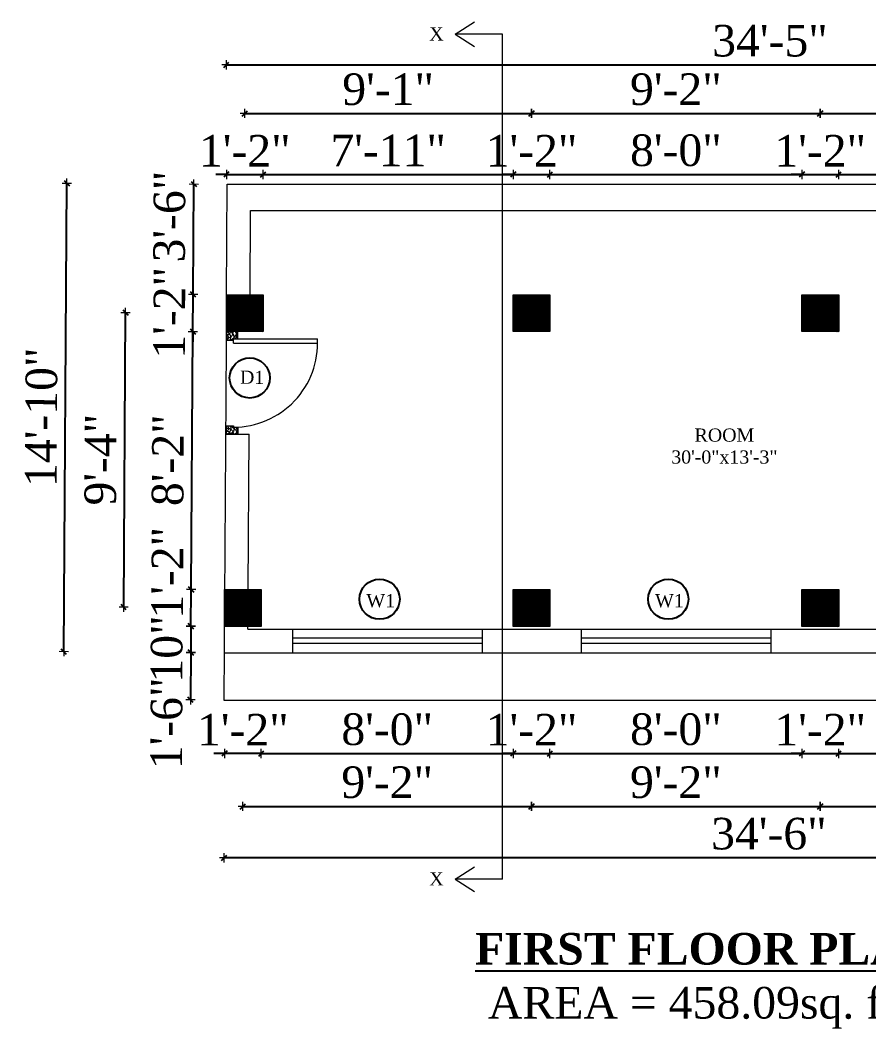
# Model space of a CAD drawing. Header units: inches. Extents: x 4069 to 291496, y -47643 to 12535.
# Drawn here: x 24898.2 to 25220.4, y 1336.8 to 1720 of the extents above; entities that cross this region are included whole.
import ezdxf

# ---------------------------------------------------------------- set-up
doc = ezdxf.new("R2010")
doc.units = ezdxf.units.IN
doc.header["$LTSCALE"] = 5
doc.header["$MEASUREMENT"] = 0
for name, color, linetype, lineweight in [('A-WALL', 7, 'Continuous', 9), ('Dimension', 7, 'Continuous', 18), ('DOOR', 62, 'Continuous', 0)]:
    doc.layers.add(name, color=color, linetype=linetype, lineweight=lineweight)
doc.layers.add('dim line', color=7, linetype='Continuous', lineweight=15, true_color=0xfab2b2)
doc.layers.add('TEXT', color=6, linetype='Continuous')
doc.layers.add('WALL', color=7, linetype='Continuous')
doc.styles.add('ordinary', font='times.ttf')
doc.dimstyles.new('Copy of 96', dxfattribs={"dimtxt": 7, "dimasz": 4, "dimexe": 0.5, "dimexo": 0.5, "dimgap": 3, "dimtad": 1, "dimdec": 1, "dimzin": 11, "dimdsep": 46, "dimlunit": 4, "dimtxsty": 'ordinary', "dimblk": 'OBLIQUE', "dimcen": 0.09, "dimse1": 1, "dimse2": 1, "dimclrt": 6, "dimazin": 0, "dimtfac": 1, "dimtdec": 1, "dimtix": 1, "dimtmove": 2, "dimatfit": 3, "dimldrblk": 'leader', "dimfxl": 0.5, "dimfxlon": 1, "dimtolj": 1, "dimtzin": 0, "dimarcsym": 0})
pattern_1 = [(45, (663.29118, 0), (-0.08838834765, 0.08838834765), [])]

# ---------------------------------------------------------------- blocks, each defined once
blk = doc.blocks.new('A$C27B36B59')
at = {"layer": 'DOOR'}
for p, q in [((0, 4), (0, 0)), ((2.5, 4), (0, 4)), ((2.5, 2.5), (2.5, 4)), ((0, 0), (3, 0)), ((3, 2.5), (2.5, 2.5)), ((3, 0), (3, 2.5))]:
    blk.add_line(p, q, dxfattribs=at)
for centre, radius, start, end in [((-1.4, -0.54), 4.75, 22.1411, 72.838), ((1.34, 2.09), 1.64, 45.138, 144.8948), ((2.21, 0.3), 2.49, 83.3149, 152.658), ((0.13, 0.37), 2.05, 349.4875, 93.6805), ((1.96, -0.47), 2.01, 58.7447, 166.495), ((-0.06, 0.32), 1.13, 343.542, 86.947), ((2.08, -0.4), 1.17, 38.2816, 160.1519)]:
    blk.add_arc(centre, radius, start, end, dxfattribs=at)
blk = doc.blocks.new('D2')
at = {"layer": 'DOOR'}
for p, q in [((74473.95, 24047.59), (74473.95, 24018.09)), ((74473.95, 24047.59), (74475.45, 24047.59)), ((74475.45, 24047.59), (74475.45, 24018.13))]:
    blk.add_line(p, q, dxfattribs=at)
blk.add_arc((74473.95, 24047.59), 29.5, 180, 272.9146, dxfattribs=at)
at = {"layer": 'DOOR', "xscale": -1, "rotation": 180}
blk.add_blockref('A$C27B36B59', (74441.95, 24050.09), dxfattribs=at)
at = {"layer": 'DOOR', "rotation": 180}
blk.add_blockref('A$C27B36B59', (74477.95, 24050.09), dxfattribs=at)
blk = doc.blocks.new('oblique')
at = {"color": 0, "lineweight": -2}
blk.add_line((0.25, 0.25), (-0.25, -0.25), dxfattribs=at)
at = {"layer": 'dim line', "lineweight": 9}
for p, q in [((-0.4375, 0), (0.4375, 0)), ((0, 0.4375), (0, -0.4375))]:
    blk.add_line(p, q, dxfattribs=at)
blk = doc.blocks.new('*D298')
at = {"layer": 'A-WALL', "color": 0, "lineweight": -2, "ltscale": 50, "transparency": 16777216}
for p, q in [((24975.75, 1441.48), (24971.75, 1441.48)), ((24989.75, 1441.48), (24975.75, 1441.48)), ((24989.75, 1441.48), (24993.75, 1441.48))]:
    blk.add_line(p, q, dxfattribs=at)
at = {"layer": 'Defpoints', "color": 0, "ltscale": 50, "transparency": 16777216}
for p in [(24975.75, 1489.72, -58.17), (24989.75, 1489.72, -58.17), (24975.75, 1441.48)]:
    blk.add_point(p, dxfattribs=at)
at = {"layer": 'A-WALL', "color": 0, "lineweight": -2, "ltscale": 50, "transparency": 16777216, "xscale": 4, "yscale": 4, "zscale": 4}
blk.add_blockref('oblique', (24975.75, 1441.48), dxfattribs=at)
at = {"layer": 'A-WALL', "color": 0, "lineweight": -2, "ltscale": 50, "transparency": 16777216, "xscale": 4, "yscale": 4, "zscale": 4, "rotation": 180}
blk.add_blockref('oblique', (24989.75, 1441.48), dxfattribs=at)
at = {"layer": 'A-WALL', "color": 6, "ltscale": 50, "transparency": 16777216, "insert": (24982.75, 1450.48), "char_height": 12, "attachment_point": 5, "style": 'ordinary'}
blk.add_mtext('\\A1;1\'-2"', dxfattribs=at)
blk = doc.blocks.new('_OBLIQUE')
at = {"color": 0, "linetype": 'ByBlock'}
blk.add_line((-0.5, -0.5), (0.5, 0.5), dxfattribs=at)
blk = doc.blocks.new('leader')
at = {"layer": 'Dimension'}
for p, q in [((0, -4.328), (0, 4.328)), ((-4.424, 0), (4.424, 0))]:
    blk.add_line(p, q, dxfattribs=at)
blk = doc.blocks.new('*D299')
at = {"layer": 'A-WALL', "color": 0, "lineweight": -2, "ltscale": 5, "transparency": 16777216}
blk.add_line((24989.75, 1441.48), (25085.37, 1441.48), dxfattribs=at)
at = {"layer": 'Defpoints', "color": 0, "ltscale": 5, "transparency": 16777216}
for p in [(24989.75, 1489.72, -58.17), (25085.37, 1489.72, -58.17), (25085.37, 1441.48)]:
    blk.add_point(p, dxfattribs=at)
at = {"layer": 'A-WALL', "color": 0, "lineweight": -2, "ltscale": 5, "transparency": 16777216, "xscale": 4, "yscale": 4, "zscale": 4, "rotation": 180}
blk.add_blockref('oblique', (24989.75, 1441.48), dxfattribs=at)
at = {"layer": 'A-WALL', "color": 0, "lineweight": -2, "ltscale": 5, "transparency": 16777216, "xscale": 4, "yscale": 4, "zscale": 4}
blk.add_blockref('oblique', (25085.37, 1441.48), dxfattribs=at)
at = {"layer": 'A-WALL', "color": 6, "ltscale": 5, "transparency": 16777216, "insert": (25037.56, 1450.58), "char_height": 12, "attachment_point": 5, "style": 'ordinary'}
blk.add_mtext('\\A1;8\'-0"', dxfattribs=at)
blk = doc.blocks.new('*D300')
at = {"layer": 'A-WALL', "color": 0, "lineweight": -2, "ltscale": 5, "transparency": 16777216}
for p, q in [((25085.37, 1441.48), (25081.37, 1441.48)), ((25085.37, 1441.48), (25099.37, 1441.48)), ((25099.37, 1441.48), (25103.37, 1441.48))]:
    blk.add_line(p, q, dxfattribs=at)
at = {"layer": 'Defpoints', "color": 0, "ltscale": 5, "transparency": 16777216}
for p in [(25085.37, 1489.72, -58.17), (25099.37, 1489.72, -58.17), (25099.37, 1441.48)]:
    blk.add_point(p, dxfattribs=at)
at = {"layer": 'A-WALL', "color": 0, "lineweight": -2, "ltscale": 5, "transparency": 16777216, "xscale": 4, "yscale": 4, "zscale": 4}
blk.add_blockref('oblique', (25085.37, 1441.48), dxfattribs=at)
at = {"layer": 'A-WALL', "color": 0, "lineweight": -2, "ltscale": 5, "transparency": 16777216, "xscale": 4, "yscale": 4, "zscale": 4, "rotation": 180}
blk.add_blockref('oblique', (25099.37, 1441.48), dxfattribs=at)
at = {"layer": 'A-WALL', "color": 6, "ltscale": 5, "transparency": 16777216, "insert": (25092.37, 1450.48), "char_height": 12, "attachment_point": 5, "style": 'ordinary'}
blk.add_mtext('\\A1;1\'-2"', dxfattribs=at)
blk = doc.blocks.new('*D301')
at = {"layer": 'A-WALL', "color": 0, "lineweight": -2, "ltscale": 5, "transparency": 16777216}
blk.add_line((25099.37, 1441.48), (25194.99, 1441.48), dxfattribs=at)
at = {"layer": 'Defpoints', "color": 0, "ltscale": 5, "transparency": 16777216}
for p in [(25099.37, 1489.72, -58.17), (25194.99, 1489.72, -58.17), (25194.99, 1441.48)]:
    blk.add_point(p, dxfattribs=at)
at = {"layer": 'A-WALL', "color": 0, "lineweight": -2, "ltscale": 5, "transparency": 16777216, "xscale": 4, "yscale": 4, "zscale": 4, "rotation": 180}
blk.add_blockref('oblique', (25099.37, 1441.48), dxfattribs=at)
at = {"layer": 'A-WALL', "color": 0, "lineweight": -2, "ltscale": 5, "transparency": 16777216, "xscale": 4, "yscale": 4, "zscale": 4}
blk.add_blockref('oblique', (25194.99, 1441.48), dxfattribs=at)
at = {"layer": 'A-WALL', "color": 6, "ltscale": 5, "transparency": 16777216, "insert": (25147.18, 1450.58), "char_height": 12, "attachment_point": 5, "style": 'ordinary'}
blk.add_mtext('\\A1;8\'-0"', dxfattribs=at)
blk = doc.blocks.new('*D302')
at = {"layer": 'A-WALL', "color": 0, "lineweight": -2, "ltscale": 5, "transparency": 16777216}
for p, q in [((25194.99, 1441.48), (25190.99, 1441.48)), ((25194.99, 1441.48), (25208.99, 1441.48)), ((25208.99, 1441.48), (25212.99, 1441.48))]:
    blk.add_line(p, q, dxfattribs=at)
at = {"layer": 'Defpoints', "color": 0, "ltscale": 5, "transparency": 16777216}
for p in [(25194.99, 1489.72, -58.17), (25208.99, 1489.72, -58.17), (25208.99, 1441.48)]:
    blk.add_point(p, dxfattribs=at)
at = {"layer": 'A-WALL', "color": 0, "lineweight": -2, "ltscale": 5, "transparency": 16777216, "xscale": 4, "yscale": 4, "zscale": 4}
blk.add_blockref('oblique', (25194.99, 1441.48), dxfattribs=at)
at = {"layer": 'A-WALL', "color": 0, "lineweight": -2, "ltscale": 5, "transparency": 16777216, "xscale": 4, "yscale": 4, "zscale": 4, "rotation": 180}
blk.add_blockref('oblique', (25208.99, 1441.48), dxfattribs=at)
at = {"layer": 'A-WALL', "color": 6, "ltscale": 5, "transparency": 16777216, "insert": (25201.99, 1450.48), "char_height": 12, "attachment_point": 5, "style": 'ordinary'}
blk.add_mtext('\\A1;1\'-2"', dxfattribs=at)
blk = doc.blocks.new('*D303')
at = {"layer": 'A-WALL', "color": 0, "lineweight": -2, "ltscale": 5, "transparency": 16777216}
blk.add_line((25208.99, 1441.48), (25304.99, 1441.48), dxfattribs=at)
at = {"layer": 'Defpoints', "color": 0, "ltscale": 5, "transparency": 16777216}
for p in [(25208.99, 1489.72, -58.17), (25304.99, 1489.72), (25304.99, 1441.48)]:
    blk.add_point(p, dxfattribs=at)
at = {"layer": 'A-WALL', "color": 0, "lineweight": -2, "ltscale": 5, "transparency": 16777216, "xscale": 4, "yscale": 4, "zscale": 4, "rotation": 180}
blk.add_blockref('oblique', (25208.99, 1441.48), dxfattribs=at)
at = {"layer": 'A-WALL', "color": 0, "lineweight": -2, "ltscale": 5, "transparency": 16777216, "xscale": 4, "yscale": 4, "zscale": 4}
blk.add_blockref('oblique', (25304.99, 1441.48), dxfattribs=at)
at = {"layer": 'A-WALL', "color": 6, "ltscale": 5, "transparency": 16777216, "insert": (25256.99, 1450.58), "char_height": 12, "attachment_point": 5, "style": 'ordinary'}
blk.add_mtext('\\A1;8\'-0"', dxfattribs=at)
blk = doc.blocks.new('*D292')
at = {"layer": 'A-WALL', "color": 0, "lineweight": -2, "ltscale": 5, "transparency": 16777216}
blk.add_line((24982.75, 1421.35), (25092.37, 1421.35), dxfattribs=at)
at = {"layer": 'Defpoints', "color": 0, "ltscale": 5, "transparency": 16777216}
for p in [(24982.75, 1496.72, -58.17), (25092.37, 1496.72, -58.17), (25092.37, 1421.35)]:
    blk.add_point(p, dxfattribs=at)
at = {"layer": 'A-WALL', "color": 0, "lineweight": -2, "ltscale": 5, "transparency": 16777216, "xscale": 4, "yscale": 4, "zscale": 4, "rotation": 180}
blk.add_blockref('oblique', (24982.75, 1421.35), dxfattribs=at)
at = {"layer": 'A-WALL', "color": 0, "lineweight": -2, "ltscale": 5, "transparency": 16777216, "xscale": 4, "yscale": 4, "zscale": 4}
blk.add_blockref('oblique', (25092.37, 1421.35), dxfattribs=at)
at = {"layer": 'A-WALL', "color": 6, "ltscale": 5, "transparency": 16777216, "insert": (25037.56, 1430.47), "char_height": 12, "attachment_point": 5, "style": 'ordinary'}
blk.add_mtext('\\A1;9\'-2"', dxfattribs=at)
blk = doc.blocks.new('*D305')
at = {"layer": 'A-WALL', "color": 0, "lineweight": -2, "ltscale": 5, "transparency": 16777216}
blk.add_line((25092.37, 1421.35), (25201.99, 1421.35), dxfattribs=at)
at = {"layer": 'Defpoints', "color": 0, "ltscale": 5, "transparency": 16777216}
for p in [(25092.37, 1496.72, -58.17), (25201.99, 1496.72, -58.17), (25201.99, 1421.35)]:
    blk.add_point(p, dxfattribs=at)
at = {"layer": 'A-WALL', "color": 0, "lineweight": -2, "ltscale": 5, "transparency": 16777216, "xscale": 4, "yscale": 4, "zscale": 4, "rotation": 180}
blk.add_blockref('oblique', (25092.37, 1421.35), dxfattribs=at)
at = {"layer": 'A-WALL', "color": 0, "lineweight": -2, "ltscale": 5, "transparency": 16777216, "xscale": 4, "yscale": 4, "zscale": 4}
blk.add_blockref('oblique', (25201.99, 1421.35), dxfattribs=at)
at = {"layer": 'A-WALL', "color": 6, "ltscale": 5, "transparency": 16777216, "insert": (25147.18, 1430.47), "char_height": 12, "attachment_point": 5, "style": 'ordinary'}
blk.add_mtext('\\A1;9\'-2"', dxfattribs=at)
blk = doc.blocks.new('*D306')
at = {"layer": 'A-WALL', "color": 0, "lineweight": -2, "ltscale": 5, "transparency": 16777216}
blk.add_line((25201.99, 1421.35), (25311.99, 1421.35), dxfattribs=at)
at = {"layer": 'Defpoints', "color": 0, "ltscale": 5, "transparency": 16777216}
for p in [(25201.99, 1496.72, -58.17), (25311.99, 1496.72, -58.17), (25311.99, 1421.35)]:
    blk.add_point(p, dxfattribs=at)
at = {"layer": 'A-WALL', "color": 0, "lineweight": -2, "ltscale": 5, "transparency": 16777216, "xscale": 4, "yscale": 4, "zscale": 4, "rotation": 180}
blk.add_blockref('oblique', (25201.99, 1421.35), dxfattribs=at)
at = {"layer": 'A-WALL', "color": 0, "lineweight": -2, "ltscale": 5, "transparency": 16777216, "xscale": 4, "yscale": 4, "zscale": 4}
blk.add_blockref('oblique', (25311.99, 1421.35), dxfattribs=at)
at = {"layer": 'A-WALL', "color": 6, "ltscale": 5, "transparency": 16777216, "insert": (25256.99, 1430.47), "char_height": 12, "attachment_point": 5, "style": 'ordinary'}
blk.add_mtext('\\A1;9\'-2"', dxfattribs=at)
blk = doc.blocks.new('*D307')
at = {"layer": 'A-WALL', "color": 0, "lineweight": -2, "ltscale": 5, "transparency": 16777216}
blk.add_line((25389.33, 1401.81), (24975.66, 1401.81), dxfattribs=at)
at = {"layer": 'Defpoints', "color": 0, "ltscale": 5, "transparency": 16777216}
for p in [(25389.33, 1600.06, -58), (24975.66, 1489.72, -58.17), (24975.66, 1401.81)]:
    blk.add_point(p, dxfattribs=at)
at = {"layer": 'A-WALL', "color": 0, "lineweight": -2, "ltscale": 5, "transparency": 16777216, "xscale": 4, "yscale": 4, "zscale": 4, "rotation": 180}
blk.add_blockref('oblique', (24975.66, 1401.81), dxfattribs=at)
at = {"layer": 'A-WALL', "color": 0, "lineweight": -2, "ltscale": 5, "transparency": 16777216, "xscale": 4, "yscale": 4, "zscale": 4}
blk.add_blockref('oblique', (25389.33, 1401.81), dxfattribs=at)
at = {"layer": 'A-WALL', "color": 6, "ltscale": 5, "transparency": 16777216, "insert": (25182.49, 1410.92), "char_height": 12, "attachment_point": 5, "style": 'ordinary'}
blk.add_mtext('\\A1;34\'-6"', dxfattribs=at)
blk = doc.blocks.new('*D309')
at = {"layer": 'A-WALL', "color": 0, "lineweight": -2, "ltscale": 50, "transparency": 16777216}
for p, q in [((24976.48, 1661.43), (24972.48, 1661.43)), ((24976.48, 1661.43), (24990.48, 1661.43)), ((24990.48, 1661.43), (24994.48, 1661.43))]:
    blk.add_line(p, q, dxfattribs=at)
at = {"layer": 'Defpoints', "color": 0, "ltscale": 50, "transparency": 16777216}
for p in [(24990.48, 1661.43), (24976.48, 1615.72, -58.17), (24990.48, 1615.72, -58.17)]:
    blk.add_point(p, dxfattribs=at)
at = {"layer": 'A-WALL', "color": 0, "lineweight": -2, "ltscale": 50, "transparency": 16777216, "xscale": 4, "yscale": 4, "zscale": 4}
blk.add_blockref('oblique', (24976.48, 1661.43), dxfattribs=at)
at = {"layer": 'A-WALL', "color": 0, "lineweight": -2, "ltscale": 50, "transparency": 16777216, "xscale": 4, "yscale": 4, "zscale": 4, "rotation": 180}
blk.add_blockref('oblique', (24990.48, 1661.43), dxfattribs=at)
at = {"layer": 'A-WALL', "color": 6, "ltscale": 50, "transparency": 16777216, "insert": (24983.48, 1670.43), "char_height": 12, "attachment_point": 5, "style": 'ordinary'}
blk.add_mtext('\\A1;1\'-2"', dxfattribs=at)
blk = doc.blocks.new('*D310')
at = {"layer": 'A-WALL', "color": 0, "lineweight": -2, "ltscale": 5, "transparency": 16777216}
blk.add_line((24990.48, 1661.43), (25085.37, 1661.43), dxfattribs=at)
at = {"layer": 'Defpoints', "color": 0, "ltscale": 5, "transparency": 16777216}
for p in [(25085.37, 1661.43), (24990.48, 1615.72, -58.17), (25085.37, 1615.72, -58.17)]:
    blk.add_point(p, dxfattribs=at)
at = {"layer": 'A-WALL', "color": 0, "lineweight": -2, "ltscale": 5, "transparency": 16777216, "xscale": 4, "yscale": 4, "zscale": 4, "rotation": 180}
blk.add_blockref('oblique', (24990.48, 1661.43), dxfattribs=at)
at = {"layer": 'A-WALL', "color": 0, "lineweight": -2, "ltscale": 5, "transparency": 16777216, "xscale": 4, "yscale": 4, "zscale": 4}
blk.add_blockref('oblique', (25085.37, 1661.43), dxfattribs=at)
at = {"layer": 'A-WALL', "color": 6, "ltscale": 5, "transparency": 16777216, "insert": (25037.92, 1670.55), "char_height": 12, "attachment_point": 5, "style": 'ordinary'}
blk.add_mtext('\\A1;7\'-11"', dxfattribs=at)
blk = doc.blocks.new('*D311')
at = {"layer": 'A-WALL', "color": 0, "lineweight": -2, "ltscale": 5, "transparency": 16777216}
for p, q in [((25085.37, 1661.43), (25081.37, 1661.43)), ((25085.37, 1661.43), (25099.37, 1661.43)), ((25099.37, 1661.43), (25103.37, 1661.43))]:
    blk.add_line(p, q, dxfattribs=at)
at = {"layer": 'Defpoints', "color": 0, "ltscale": 5, "transparency": 16777216}
for p in [(25099.37, 1661.43), (25085.37, 1615.72, -58.17), (25099.37, 1615.72, -58.17)]:
    blk.add_point(p, dxfattribs=at)
at = {"layer": 'A-WALL', "color": 0, "lineweight": -2, "ltscale": 5, "transparency": 16777216, "xscale": 4, "yscale": 4, "zscale": 4}
blk.add_blockref('oblique', (25085.37, 1661.43), dxfattribs=at)
at = {"layer": 'A-WALL', "color": 0, "lineweight": -2, "ltscale": 5, "transparency": 16777216, "xscale": 4, "yscale": 4, "zscale": 4, "rotation": 180}
blk.add_blockref('oblique', (25099.37, 1661.43), dxfattribs=at)
at = {"layer": 'A-WALL', "color": 6, "ltscale": 5, "transparency": 16777216, "insert": (25092.37, 1670.43), "char_height": 12, "attachment_point": 5, "style": 'ordinary'}
blk.add_mtext('\\A1;1\'-2"', dxfattribs=at)
blk = doc.blocks.new('*D312')
at = {"layer": 'A-WALL', "color": 0, "lineweight": -2, "ltscale": 5, "transparency": 16777216}
blk.add_line((25099.37, 1661.43), (25194.99, 1661.43), dxfattribs=at)
at = {"layer": 'Defpoints', "color": 0, "ltscale": 5, "transparency": 16777216}
for p in [(25194.99, 1661.43), (25099.37, 1615.72, -58.17), (25194.99, 1615.72, -58.17)]:
    blk.add_point(p, dxfattribs=at)
at = {"layer": 'A-WALL', "color": 0, "lineweight": -2, "ltscale": 5, "transparency": 16777216, "xscale": 4, "yscale": 4, "zscale": 4, "rotation": 180}
blk.add_blockref('oblique', (25099.37, 1661.43), dxfattribs=at)
at = {"layer": 'A-WALL', "color": 0, "lineweight": -2, "ltscale": 5, "transparency": 16777216, "xscale": 4, "yscale": 4, "zscale": 4}
blk.add_blockref('oblique', (25194.99, 1661.43), dxfattribs=at)
at = {"layer": 'A-WALL', "color": 6, "ltscale": 5, "transparency": 16777216, "insert": (25147.18, 1670.53), "char_height": 12, "attachment_point": 5, "style": 'ordinary'}
blk.add_mtext('\\A1;8\'-0"', dxfattribs=at)
blk = doc.blocks.new('*D313')
at = {"layer": 'A-WALL', "color": 0, "lineweight": -2, "ltscale": 5, "transparency": 16777216}
for p, q in [((25194.99, 1661.43), (25190.99, 1661.43)), ((25194.99, 1661.43), (25208.99, 1661.43)), ((25208.99, 1661.43), (25212.99, 1661.43))]:
    blk.add_line(p, q, dxfattribs=at)
at = {"layer": 'Defpoints', "color": 0, "ltscale": 5, "transparency": 16777216}
for p in [(25208.99, 1661.43), (25194.99, 1615.72, -58.17), (25208.99, 1615.72, -58.17)]:
    blk.add_point(p, dxfattribs=at)
at = {"layer": 'A-WALL', "color": 0, "lineweight": -2, "ltscale": 5, "transparency": 16777216, "xscale": 4, "yscale": 4, "zscale": 4}
blk.add_blockref('oblique', (25194.99, 1661.43), dxfattribs=at)
at = {"layer": 'A-WALL', "color": 0, "lineweight": -2, "ltscale": 5, "transparency": 16777216, "xscale": 4, "yscale": 4, "zscale": 4, "rotation": 180}
blk.add_blockref('oblique', (25208.99, 1661.43), dxfattribs=at)
at = {"layer": 'A-WALL', "color": 6, "ltscale": 5, "transparency": 16777216, "insert": (25201.99, 1670.43), "char_height": 12, "attachment_point": 5, "style": 'ordinary'}
blk.add_mtext('\\A1;1\'-2"', dxfattribs=at)
blk = doc.blocks.new('*D314')
at = {"layer": 'A-WALL', "color": 0, "lineweight": -2, "ltscale": 5, "transparency": 16777216}
blk.add_line((25208.99, 1661.43), (25347.44, 1661.43), dxfattribs=at)
at = {"layer": 'Defpoints', "color": 0, "ltscale": 5, "transparency": 16777216}
for p in [(25347.44, 1661.43), (25208.99, 1615.72, -58.17), (25347.44, 1615.72, -58.17)]:
    blk.add_point(p, dxfattribs=at)
at = {"layer": 'A-WALL', "color": 0, "lineweight": -2, "ltscale": 5, "transparency": 16777216, "xscale": 4, "yscale": 4, "zscale": 4, "rotation": 180}
blk.add_blockref('oblique', (25208.99, 1661.43), dxfattribs=at)
at = {"layer": 'A-WALL', "color": 0, "lineweight": -2, "ltscale": 5, "transparency": 16777216, "xscale": 4, "yscale": 4, "zscale": 4}
blk.add_blockref('oblique', (25347.44, 1661.43), dxfattribs=at)
at = {"layer": 'A-WALL', "color": 6, "ltscale": 5, "transparency": 16777216, "insert": (25278.22, 1670.53), "char_height": 12, "attachment_point": 5, "style": 'ordinary'}
blk.add_mtext('\\A1;11\'-6"', dxfattribs=at)
blk = doc.blocks.new('*D296')
at = {"layer": 'A-WALL', "color": 0, "lineweight": -2, "ltscale": 5, "transparency": 16777216}
blk.add_line((24983.48, 1684.62), (25092.37, 1684.62), dxfattribs=at)
at = {"layer": 'Defpoints', "color": 0, "ltscale": 5, "transparency": 16777216}
for p in [(25092.37, 1684.62), (24983.48, 1608.72, -58.17), (25092.37, 1608.72, -58.17)]:
    blk.add_point(p, dxfattribs=at)
at = {"layer": 'A-WALL', "color": 0, "lineweight": -2, "ltscale": 5, "transparency": 16777216, "xscale": 4, "yscale": 4, "zscale": 4, "rotation": 180}
blk.add_blockref('oblique', (24983.48, 1684.62), dxfattribs=at)
at = {"layer": 'A-WALL', "color": 0, "lineweight": -2, "ltscale": 5, "transparency": 16777216, "xscale": 4, "yscale": 4, "zscale": 4}
blk.add_blockref('oblique', (25092.37, 1684.62), dxfattribs=at)
at = {"layer": 'A-WALL', "color": 6, "ltscale": 5, "transparency": 16777216, "insert": (25037.92, 1693.74), "char_height": 12, "attachment_point": 5, "style": 'ordinary'}
blk.add_mtext('\\A1;9\'-1"', dxfattribs=at)
blk = doc.blocks.new('*D316')
at = {"layer": 'A-WALL', "color": 0, "lineweight": -2, "ltscale": 5, "transparency": 16777216}
blk.add_line((25092.37, 1684.62), (25201.99, 1684.62), dxfattribs=at)
at = {"layer": 'Defpoints', "color": 0, "ltscale": 5, "transparency": 16777216}
for p in [(25201.99, 1684.62), (25092.37, 1608.72, -58.17), (25201.99, 1608.72, -58.17)]:
    blk.add_point(p, dxfattribs=at)
at = {"layer": 'A-WALL', "color": 0, "lineweight": -2, "ltscale": 5, "transparency": 16777216, "xscale": 4, "yscale": 4, "zscale": 4, "rotation": 180}
blk.add_blockref('oblique', (25092.37, 1684.62), dxfattribs=at)
at = {"layer": 'A-WALL', "color": 0, "lineweight": -2, "ltscale": 5, "transparency": 16777216, "xscale": 4, "yscale": 4, "zscale": 4}
blk.add_blockref('oblique', (25201.99, 1684.62), dxfattribs=at)
at = {"layer": 'A-WALL', "color": 6, "ltscale": 5, "transparency": 16777216, "insert": (25147.18, 1693.74), "char_height": 12, "attachment_point": 5, "style": 'ordinary'}
blk.add_mtext('\\A1;9\'-2"', dxfattribs=at)
blk = doc.blocks.new('*D317')
at = {"layer": 'A-WALL', "color": 0, "lineweight": -2, "ltscale": 5, "transparency": 16777216}
blk.add_line((25201.99, 1684.62), (25354.44, 1684.62), dxfattribs=at)
at = {"layer": 'Defpoints', "color": 0, "ltscale": 5, "transparency": 16777216}
for p in [(25354.44, 1684.62), (25201.99, 1608.72, -58.17), (25354.44, 1608.72, -58.17)]:
    blk.add_point(p, dxfattribs=at)
at = {"layer": 'A-WALL', "color": 0, "lineweight": -2, "ltscale": 5, "transparency": 16777216, "xscale": 4, "yscale": 4, "zscale": 4, "rotation": 180}
blk.add_blockref('oblique', (25201.99, 1684.62), dxfattribs=at)
at = {"layer": 'A-WALL', "color": 0, "lineweight": -2, "ltscale": 5, "transparency": 16777216, "xscale": 4, "yscale": 4, "zscale": 4}
blk.add_blockref('oblique', (25354.44, 1684.62), dxfattribs=at)
at = {"layer": 'A-WALL', "color": 6, "ltscale": 5, "transparency": 16777216, "insert": (25278.22, 1693.73), "char_height": 12, "attachment_point": 5, "style": 'ordinary'}
blk.add_mtext('\\A1;12\'-8"', dxfattribs=at)
blk = doc.blocks.new('*D318')
at = {"layer": 'A-WALL', "color": 0, "lineweight": -2, "ltscale": 5, "transparency": 16777216}
blk.add_line((24976.48, 1703.06), (25389.33, 1703.06), dxfattribs=at)
at = {"layer": 'Defpoints', "color": 0, "ltscale": 5, "transparency": 16777216}
for p in [(25389.33, 1703.06), (24976.48, 1615.72, -58.17), (25389.33, 1600.06, -58)]:
    blk.add_point(p, dxfattribs=at)
at = {"layer": 'A-WALL', "color": 0, "lineweight": -2, "ltscale": 5, "transparency": 16777216, "xscale": 4, "yscale": 4, "zscale": 4, "rotation": 180}
blk.add_blockref('oblique', (24976.48, 1703.06), dxfattribs=at)
at = {"layer": 'A-WALL', "color": 0, "lineweight": -2, "ltscale": 5, "transparency": 16777216, "xscale": 4, "yscale": 4, "zscale": 4}
blk.add_blockref('oblique', (25389.33, 1703.06), dxfattribs=at)
at = {"layer": 'A-WALL', "color": 6, "ltscale": 5, "transparency": 16777216, "insert": (25182.9, 1712.16), "char_height": 12, "attachment_point": 5, "style": 'ordinary'}
blk.add_mtext('\\A1;34\'-5"', dxfattribs=at)
blk = doc.blocks.new('*D297')
at = {"layer": 'A-WALL', "color": 0, "lineweight": -2, "ltscale": 50, "transparency": 16777216}
blk.add_line((24963.03, 1489.8), (24963.12, 1503.8), dxfattribs=at)
at = {"layer": 'Defpoints', "color": 0, "ltscale": 50, "transparency": 16777216}
for p in [(24963.12, 1503.8), (24975.75, 1503.72, -58.17), (24975.66, 1489.72, -58.17)]:
    blk.add_point(p, dxfattribs=at)
at = {"layer": 'A-WALL', "color": 0, "lineweight": -2, "ltscale": 50, "transparency": 16777216, "xscale": 4, "yscale": 4, "zscale": 4}
for p, rotation in [((24963.12, 1503.8), 89.6259071472328), ((24963.03, 1489.8), 269.6259071472328)]:
    blk.add_blockref('oblique', p, dxfattribs=dict(at, rotation=rotation))
at = {"layer": 'A-WALL', "color": 6, "ltscale": 50, "transparency": 16777216, "insert": (24954.08, 1510.1), "char_height": 12, "attachment_point": 5, "rotation": 89.6259, "style": 'ordinary'}
blk.add_mtext('\\A1;1\'-2"', dxfattribs=at)
blk = doc.blocks.new('*D293')
at = {"layer": 'A-WALL', "color": 0, "lineweight": -2, "ltscale": 5, "transparency": 16777216}
blk.add_line((24963.12, 1503.8), (24963.76, 1601.8), dxfattribs=at)
at = {"layer": 'Defpoints', "color": 0, "ltscale": 5, "transparency": 16777216}
for p in [(24963.76, 1601.8), (24976.48, 1601.72, -58.17), (24975.75, 1503.72, -58.17)]:
    blk.add_point(p, dxfattribs=at)
at = {"layer": 'A-WALL', "color": 0, "lineweight": -2, "ltscale": 5, "transparency": 16777216, "xscale": 4, "yscale": 4, "zscale": 4}
for p, rotation in [((24963.76, 1601.8), 89.62590714723383), ((24963.12, 1503.8), 269.6259071472338)]:
    blk.add_blockref('oblique', p, dxfattribs=dict(at, rotation=rotation))
at = {"layer": 'A-WALL', "color": 6, "ltscale": 5, "transparency": 16777216, "insert": (24954.34, 1552.86), "char_height": 12, "attachment_point": 5, "rotation": 89.6259, "style": 'ordinary'}
blk.add_mtext('\\A1;8\'-2"', dxfattribs=at)
blk = doc.blocks.new('*D308')
at = {"layer": 'A-WALL', "color": 0, "lineweight": -2, "ltscale": 5, "transparency": 16777216}
for p, q in [((24963.85, 1615.8), (24963.88, 1619.8)), ((24963.76, 1601.8), (24963.85, 1615.8)), ((24963.76, 1601.8), (24963.74, 1597.8))]:
    blk.add_line(p, q, dxfattribs=at)
at = {"layer": 'Defpoints', "color": 0, "ltscale": 5, "transparency": 16777216}
for p in [(24963.85, 1615.8), (24976.48, 1615.72, -58.17), (24976.48, 1601.72, -58.17)]:
    blk.add_point(p, dxfattribs=at)
at = {"layer": 'A-WALL', "color": 0, "lineweight": -2, "ltscale": 5, "transparency": 16777216, "xscale": 4, "yscale": 4, "zscale": 4}
for p, rotation in [((24963.85, 1615.8), 269.6259071472338), ((24963.76, 1601.8), 89.62590714723383)]:
    blk.add_blockref('oblique', p, dxfattribs=dict(at, rotation=rotation))
at = {"layer": 'A-WALL', "color": 6, "ltscale": 5, "transparency": 16777216, "insert": (24954.81, 1608.86), "char_height": 12, "attachment_point": 5, "rotation": 89.6259, "style": 'ordinary'}
blk.add_mtext('\\A1;1\'-2"', dxfattribs=at)
blk = doc.blocks.new('*D294')
at = {"layer": 'A-WALL', "color": 0, "lineweight": -2, "ltscale": 5, "transparency": 16777216}
blk.add_line((24937.49, 1497.02), (24938.22, 1609.02), dxfattribs=at)
at = {"layer": 'Defpoints', "color": 0, "ltscale": 5, "transparency": 16777216}
for p in [(24938.22, 1609.02), (24983.48, 1608.72, -58.17), (24982.75, 1496.72, -58.17)]:
    blk.add_point(p, dxfattribs=at)
at = {"layer": 'A-WALL', "color": 0, "lineweight": -2, "ltscale": 5, "transparency": 16777216, "xscale": 4, "yscale": 4, "zscale": 4}
for p, rotation in [((24938.22, 1609.02), 89.62590714723383), ((24937.49, 1497.02), 269.6259071472338)]:
    blk.add_blockref('oblique', p, dxfattribs=dict(at, rotation=rotation))
at = {"layer": 'A-WALL', "color": 6, "ltscale": 5, "transparency": 16777216, "insert": (24928.74, 1553.08), "char_height": 12, "attachment_point": 5, "rotation": 89.6259, "style": 'ordinary'}
blk.add_mtext('\\A1;9\'-4"', dxfattribs=at)
blk = doc.blocks.new('*D295')
at = {"layer": 'A-WALL', "color": 0, "lineweight": -2, "ltscale": 5, "transparency": 16777216}
blk.add_line((24914.77, 1480.12), (24915.93, 1658.12), dxfattribs=at)
at = {"layer": 'Defpoints', "color": 0, "ltscale": 5, "transparency": 16777216}
for p in [(24915.93, 1658.12), (24976.75, 1657.72, -58.17), (24975.59, 1479.72, -58.17)]:
    blk.add_point(p, dxfattribs=at)
at = {"layer": 'A-WALL', "color": 0, "lineweight": -2, "ltscale": 5, "transparency": 16777216, "xscale": 4, "yscale": 4, "zscale": 4}
for p, rotation in [((24915.93, 1658.12), 89.62590714723383), ((24914.77, 1480.12), 269.6259071472338)]:
    blk.add_blockref('oblique', p, dxfattribs=dict(at, rotation=rotation))
at = {"layer": 'A-WALL', "color": 6, "ltscale": 5, "transparency": 16777216, "insert": (24906.24, 1569.18), "char_height": 12, "attachment_point": 5, "rotation": 89.6259, "style": 'ordinary'}
blk.add_mtext('\\A1;14\'-10"', dxfattribs=at)
blk = doc.blocks.new('*D368')
at = {"layer": 'A-WALL', "color": 0, "lineweight": -2, "ltscale": 5, "transparency": 16777216}
blk.add_line((24963.85, 1615.8), (24964.13, 1657.8), dxfattribs=at)
at = {"layer": 'Defpoints', "color": 0, "ltscale": 5, "transparency": 16777216}
for p in [(24964.13, 1657.8), (24976.75, 1657.72), (24976.48, 1615.72, -58.17)]:
    blk.add_point(p, dxfattribs=at)
at = {"layer": 'A-WALL', "color": 0, "lineweight": -2, "ltscale": 5, "transparency": 16777216, "xscale": 4, "yscale": 4, "zscale": 4}
for p, rotation in [((24964.13, 1657.8), 89.62590714723383), ((24963.85, 1615.8), 269.6259071472338)]:
    blk.add_blockref('oblique', p, dxfattribs=dict(at, rotation=rotation))
at = {"layer": 'A-WALL', "color": 6, "ltscale": 5, "transparency": 16777216, "insert": (24954.89, 1645.41), "char_height": 12, "attachment_point": 5, "rotation": 89.6259, "style": 'ordinary'}
blk.add_mtext('\\A1;3\'-6"', dxfattribs=at)
blk = doc.blocks.new('*D369')
at = {"layer": 'A-WALL', "color": 0, "lineweight": -2, "ltscale": 5, "transparency": 16777216}
blk.add_line((24963.03, 1489.8), (24962.97, 1479.8), dxfattribs=at)
at = {"layer": 'Defpoints', "color": 0, "ltscale": 5, "transparency": 16777216}
for p in [(24975.66, 1489.72, -58.17), (24962.97, 1479.8), (24975.59, 1479.72, -58.17)]:
    blk.add_point(p, dxfattribs=at)
at = {"layer": 'A-WALL', "color": 0, "lineweight": -2, "ltscale": 5, "transparency": 16777216, "xscale": 4, "yscale": 4, "zscale": 4}
for p, rotation in [((24963.03, 1489.8), 89.6259071472328), ((24962.97, 1479.8), 269.6259071472328)]:
    blk.add_blockref('oblique', p, dxfattribs=dict(at, rotation=rotation))
at = {"layer": 'A-WALL', "color": 6, "ltscale": 5, "transparency": 16777216, "insert": (24953.89, 1481.13), "char_height": 12, "attachment_point": 5, "rotation": 89.6259, "style": 'ordinary'}
blk.add_mtext('\\A1;10"', dxfattribs=at)
blk = doc.blocks.new('*D373')
at = {"layer": 'A-WALL', "color": 0, "lineweight": -2, "ltscale": 5, "transparency": 16777216}
blk.add_line((24962.97, 1479.8), (24962.85, 1461.8), dxfattribs=at)
at = {"layer": 'Defpoints', "color": 0, "ltscale": 5, "transparency": 16777216}
for p in [(24975.59, 1479.72, -58.17), (24962.85, 1461.8), (24975.47, 1461.72)]:
    blk.add_point(p, dxfattribs=at)
at = {"layer": 'A-WALL', "color": 0, "lineweight": -2, "ltscale": 5, "transparency": 16777216, "xscale": 4, "yscale": 4, "zscale": 4}
for p, rotation in [((24962.97, 1479.8), 89.6259071472328), ((24962.85, 1461.8), 269.6259071472328)]:
    blk.add_blockref('oblique', p, dxfattribs=dict(at, rotation=rotation))
at = {"layer": 'A-WALL', "color": 6, "ltscale": 5, "transparency": 16777216, "insert": (24953.8, 1452.88), "char_height": 12, "attachment_point": 5, "rotation": 89.6259, "style": 'ordinary'}
blk.add_mtext('\\A1;1\'-6"', dxfattribs=at)

msp = doc.modelspace()

# ---------------------------------------------------------------- hatches: boundary and pattern name
at = {"layer": 'A-WALL', "ltscale": 5}
h = msp.add_hatch(dxfattribs=at)
h.set_pattern_fill('ANSI31', color=256)
h.set_pattern_definition(pattern_1)
h.paths.add_polyline_path([(24990.47936, 1615.72114), (24976.47936, 1615.72114), (24976.47936, 1601.72114), (24980.81269, 1601.72114), (24990.47936, 1601.72114)])
h = msp.add_hatch(dxfattribs=at)
h.set_pattern_fill('ANSI31', color=256)
h.set_pattern_definition(pattern_1)
h.paths.add_polyline_path([(25099.3692, 1615.72114), (25085.3692, 1615.72114), (25085.3692, 1601.72114), (25099.3692, 1601.72114)])
h = msp.add_hatch(dxfattribs=at)
h.set_pattern_fill('ANSI31', color=256)
h.set_pattern_definition(pattern_1)
h.paths.add_polyline_path([(25208.99031, 1615.72114), (25194.99031, 1615.72114), (25194.99031, 1601.72114), (25208.99031, 1601.72114)])
h = msp.add_hatch(dxfattribs=at)
h.set_pattern_fill('ANSI31', color=256)
h.set_pattern_definition(pattern_1)
h.paths.add_polyline_path([(24989.74809, 1503.72114), (24975.74809, 1503.72114), (24975.74809, 1489.72114), (24989.74809, 1489.72114)])
h = msp.add_hatch(dxfattribs=at)
h.set_pattern_fill('ANSI31', color=256)
h.set_pattern_definition(pattern_1)
h.paths.add_polyline_path([(25099.3692, 1503.72114), (25085.3692, 1503.72114), (25085.3692, 1489.72114), (25099.3692, 1489.72114)])
h = msp.add_hatch(dxfattribs=at)
h.set_pattern_fill('ANSI31', color=256)
h.set_pattern_definition(pattern_1)
h.paths.add_polyline_path([(25208.99031, 1503.72114), (25194.99031, 1503.72114), (25194.99031, 1489.72114), (25208.99031, 1489.72114)])

# ---------------------------------------------------------------- linework, layer by layer
for p, q in [((25063.31396, 1714.72114), (25070.74311, 1719.40035)), ((25081.31396, 1714.72114), (25063.31396, 1714.72114)), ((25063.31396, 1714.72114), (25070.74311, 1710.04193)), ((25081.31396, 1393.72114), (25081.31396, 1714.72114)), ((24976.47936, 1615.72114), (24976.75359, 1657.72114)), ((24976.75359, 1657.72114), (25286.6645, 1657.72114)), ((24985.47917, 1615.66238), (24985.68849, 1647.72114)), ((24985.68849, 1647.72114), (25286.0905, 1647.72114)), ((24976.47936, 1615.72114), (24975.47386, 1461.72114)), ((24976.13331, 1562.72127), (24985.1335, 1562.72127)), ((24984.74828, 1503.72114), (24985.1335, 1562.72127)), ((24984.65034, 1488.72114), (24984.65687, 1489.72114)), ((24984.65034, 1488.72114), (25307.67976, 1488.72114)), ((25001.55864, 1488.72114), (25001.55864, 1479.72114)), ((25073.55864, 1488.72114), (25073.55864, 1479.72114)), ((25111.17976, 1488.72114), (25111.17976, 1479.72114)), ((25183.17976, 1488.72114), (25183.17976, 1479.72114)), ((25073.55864, 1485.22114), (25001.55864, 1485.22114)), ((25073.55864, 1483.22114), (25001.55864, 1483.22114)), ((25183.17976, 1485.22114), (25111.17976, 1485.22114)), ((25183.17976, 1483.22114), (25111.17976, 1483.22114)), ((24975.59138, 1479.72114), (25312.6157, 1479.72114)), ((24975.47386, 1461.72114), (25301.14138, 1461.72114)), ((25063.31396, 1393.72114), (25070.74311, 1398.40035)), ((25081.31396, 1393.72114), (25063.31396, 1393.72114)), ((25063.31396, 1393.72114), (25070.74311, 1389.04193))]:
    msp.add_line(p, q, dxfattribs=at)
at = {"layer": 'A-WALL', "ltscale": 5, "elevation": -58.16904}
for points in [[(24976.47936, 1615.72114), (24990.47936, 1615.72114), (24990.47936, 1601.72114), (24976.47936, 1601.72114)], [(25085.3692, 1615.72114), (25099.3692, 1615.72114), (25099.3692, 1601.72114), (25085.3692, 1601.72114)], [(25194.99031, 1615.72114), (25208.99031, 1615.72114), (25208.99031, 1601.72114), (25194.99031, 1601.72114)], [(24975.74809, 1503.72114), (24989.74809, 1503.72114), (24989.74809, 1489.72114), (24975.74809, 1489.72114)], [(25085.3692, 1503.72114), (25099.3692, 1503.72114), (25099.3692, 1489.72114), (25085.3692, 1489.72114)], [(25194.99031, 1503.72114), (25208.99031, 1503.72114), (25208.99031, 1489.72114), (25194.99031, 1489.72114)]]:
    msp.add_lwpolyline(points, close=True, dxfattribs=at)
at = {"layer": 'TEXT'}
for centre in [(24985.36312, 1584.11797, -58.16904), (25034.66914, 1500.05258, -58.16904), (25144.29025, 1500.05258, -58.16904)]:
    msp.add_circle(centre, 7.64038, dxfattribs=at)

# ---------------------------------------------------------------- block references
at = {"layer": 'WALL', "color": 2, "linetype": 'ByBlock', "xscale": 1.083333333326322, "yscale": 1.083333333326322, "zscale": 1.083333333326322, "rotation": 89.99999999998198}
msp.add_blockref('D2', (51030.74127, -79082.72602, -58.16904), dxfattribs=at)

# ---------------------------------------------------------------- texts
at = {"layer": 'TEXT', "style": 'ordinary'}
for p in [(25053.53226, 1712.30629, -58.16904), (25053.53226, 1391.30629, -58.16904)]:
    msp.add_text('X', height=5, dxfattribs=at).set_placement(p)
for s, rotation, p in [('D1', 359.5142373, (24981.63687, 1581.91672, -58.16904)), ('W1', 0.0003881, (25029.63614, 1496.98846, -58.16904)), ('W1', 0.0003881, (25139.25725, 1496.98846, -58.16904))]:
    msp.add_text(s, height=5, rotation=rotation, dxfattribs=at).set_placement(p)
at = {"layer": 'TEXT', "insert": (25165.59376, 1551.50119), "char_height": 5, "attachment_point": 8, "rotation": 359.9996119, "style": 'ordinary'}
msp.add_mtext_dynamic_manual_height_columns('ROOM\\P30\'-0"x13\'-3"', width=101.5687276, gutter_width=1720.71691, heights=[0], dxfattribs=at)
at = {"layer": 'TEXT', "char_height": 12, "width": 219.8150831, "attachment_point": 8, "rotation": 359.9996119, "style": 'ordinary'}
for s, insert in [('{\\fTimes New Roman|b1|i0|c0|p18;\\LFIRST FLOOR PLAN}', (25159.02281, 1361.08287)), ('AREA = 458.09sq. ft.', (25155.43804, 1336.84211))]:
    msp.add_mtext(s, dxfattribs=dict(at, insert=insert))

# ---------------------------------------------------------------- dimensions: what is measured, and where the dimension line sits
at = {"layer": 'A-WALL', "ltscale": 5}
for base, p1, p2, picture, middle in [((25389.32735, 1703.05625), (24976.47936, 1615.72114, -58.16904), (25389.32735, 1600.06038, -58), '*D318', (25182.90336, 1712.16007)), ((25092.3692, 1684.62344), (24983.47936, 1608.72114, -58.16904), (25092.3692, 1608.72114, -58.16904), '*D296', (25037.92428, 1693.74457)), ((25201.99031, 1684.62344), (25092.3692, 1608.72114, -58.16904), (25201.99031, 1608.72114, -58.16904), '*D316', (25147.17976, 1693.74457)), ((25354.44394, 1684.62344), (25201.99031, 1608.72114, -58.16904), (25354.44394, 1608.72114, -58.16904), '*D317', (25278.21713, 1693.72727)), ((25085.3692, 1661.43026), (24990.47936, 1615.72114, -58.16904), (25085.3692, 1615.72114, -58.16904), '*D310', (25037.92428, 1670.55139)), ((25194.99031, 1661.43026), (25099.3692, 1615.72114, -58.16904), (25194.99031, 1615.72114, -58.16904), '*D312', (25147.17976, 1670.53408)), ((25347.44394, 1661.43026), (25208.99031, 1615.72114, -58.16904), (25347.44394, 1615.72114, -58.16904), '*D314', (25278.21713, 1670.53408)), ((25099.3692, 1661.43026), (25085.3692, 1615.72114, -58.16904), (25099.3692, 1615.72114, -58.16904), '*D311', (25092.3692, 1670.43026)), ((25208.99031, 1661.43026), (25194.99031, 1615.72114, -58.16904), (25208.99031, 1615.72114, -58.16904), '*D313', (25201.99031, 1670.43026)), ((24975.65668, 1401.81193), (25389.32735, 1600.06038, -58), (24975.65668, 1489.72114, -58.16904), '*D307', (25182.49202, 1410.91575)), ((25092.3692, 1421.35193), (24982.74809, 1496.72114, -58.16904), (25092.3692, 1496.72114, -58.16904), '*D292', (25037.55864, 1430.47305)), ((25201.99031, 1421.35193), (25092.3692, 1496.72114, -58.16904), (25201.99031, 1496.72114, -58.16904), '*D305', (25147.17976, 1430.47305)), ((25311.99031, 1421.35193), (25201.99031, 1496.72114, -58.16904), (25311.99031, 1496.72114, -58.16904), '*D306', (25256.99031, 1430.47305)), ((25085.3692, 1441.47646), (24989.74809, 1489.72114, -58.16904), (25085.3692, 1489.72114, -58.16904), '*D299', (25037.55864, 1450.58029)), ((25099.3692, 1441.47646), (25085.3692, 1489.72114, -58.16904), (25099.3692, 1489.72114, -58.16904), '*D300', (25092.3692, 1450.47646)), ((25194.99031, 1441.47646), (25099.3692, 1489.72114, -58.16904), (25194.99031, 1489.72114, -58.16904), '*D301', (25147.17976, 1450.58029)), ((25208.99031, 1441.47646), (25194.99031, 1489.72114, -58.16904), (25208.99031, 1489.72114, -58.16904), '*D302', (25201.99031, 1450.47646)), ((25304.99031, 1441.47646), (25208.99031, 1489.72114, -58.16904), (25304.99031, 1489.72114), '*D303', (25256.99031, 1450.58029))]:
    dim = msp.add_linear_dim(base=base, p1=p1, p2=p2, dimstyle='Copy of 96', override={"dimtxt": 12, "dimdec": 0, "dimblk": 'oblique', "dimtdec": 0, "dimarcsym": 1}, dxfattribs=at)
    dim.commit()
    dim.dimension.update_dxf_attribs({"geometry": picture, "text_midpoint": middle})
at = {"layer": 'A-WALL', "ltscale": 50}
for base, p1, p2, picture, middle in [((24990.47936, 1661.43026), (24976.47936, 1615.72114, -58.16904), (24990.47936, 1615.72114, -58.16904), '*D309', (24983.47936, 1670.43026)), ((24975.74809, 1441.47646), (24989.74809, 1489.72114, -58.16904), (24975.74809, 1489.72114, -58.16904), '*D298', (24982.74809, 1450.47646))]:
    dim = msp.add_linear_dim(base=base, p1=p1, p2=p2, dimstyle='Copy of 96', override={"dimtxt": 12, "dimdec": 0, "dimblk": 'oblique', "dimtdec": 0, "dimarcsym": 1}, dxfattribs=at)
    dim.commit()
    dim.dimension.update_dxf_attribs({"geometry": picture, "text_midpoint": middle})
at = {"layer": 'A-WALL', "ltscale": 5}
for base, p1, p2, picture, middle in [((24964.12797, 1657.80358), (24976.47936, 1615.72114, -58.16904), (24976.75359, 1657.72114), '*D368', (24954.88723, 1645.40932)), ((24962.96577, 1479.80358), (24975.65668, 1489.72114, -58.16904), (24975.59138, 1479.72114, -58.16904), '*D369', (24953.89479, 1481.13446)), ((24962.84824, 1461.80358), (24975.59138, 1479.72114, -58.16904), (24975.47386, 1461.72114), '*D373', (24953.80338, 1452.88396))]:
    dim = msp.add_linear_dim(base=base, p1=p1, p2=p2, angle=269.6259071, dimstyle='Copy of 96', override={"dimtxt": 12, "dimdec": 0, "dimblk": 'oblique', "dimtdec": 0, "dimarcsym": 1}, dxfattribs=at)
    dim.commit()
    dim.dimension.update_dxf_attribs({"geometry": picture, "text_midpoint": middle, "dimtype": 160})
for base, p1, p2, picture, middle in [((24915.92912, 1658.11828), (24975.59138, 1479.72114, -58.16904), (24976.75359, 1657.72114, -58.16904), '*D295', (24906.24439, 1569.17772)), ((24963.85374, 1615.80358), (24976.47936, 1601.72114, -58.16904), (24976.47936, 1615.72114, -58.16904), '*D308', (24954.80823, 1608.86264)), ((24938.22429, 1609.01662), (24982.74809, 1496.72114, -58.16904), (24983.47936, 1608.72114, -58.16904), '*D294', (24928.73772, 1553.07618)), ((24963.76234, 1601.80418), (24975.74809, 1503.72114, -58.16904), (24976.47936, 1601.72114, -58.16904), '*D293', (24954.33878, 1552.86332))]:
    dim = msp.add_linear_dim(base=base, p1=p1, p2=p2, angle=269.6259071, dimstyle='Copy of 96', override={"dimtxt": 12, "dimdec": 0, "dimblk": 'oblique', "dimtdec": 0, "dimarcsym": 1}, dxfattribs=at)
    dim.commit()
    dim.dimension.update_dxf_attribs({"geometry": picture, "text_midpoint": middle})
at = {"layer": 'A-WALL', "ltscale": 50}
dim = msp.add_linear_dim(base=(24963.12247, 1503.80358), p1=(24975.65668, 1489.72114, -58.16904), p2=(24975.74809, 1503.72114, -58.16904), angle=89.6259071, dimstyle='Copy of 96', override={"dimtxt": 12, "dimdec": 0, "dimblk": 'oblique', "dimtdec": 0, "dimarcsym": 1}, dxfattribs=at)
dim.commit()
dim.dimension.update_dxf_attribs({"geometry": '*D297', "text_midpoint": (24954.07696, 1510.09505), "dimtype": 161})

doc.saveas('drawing.dxf')
